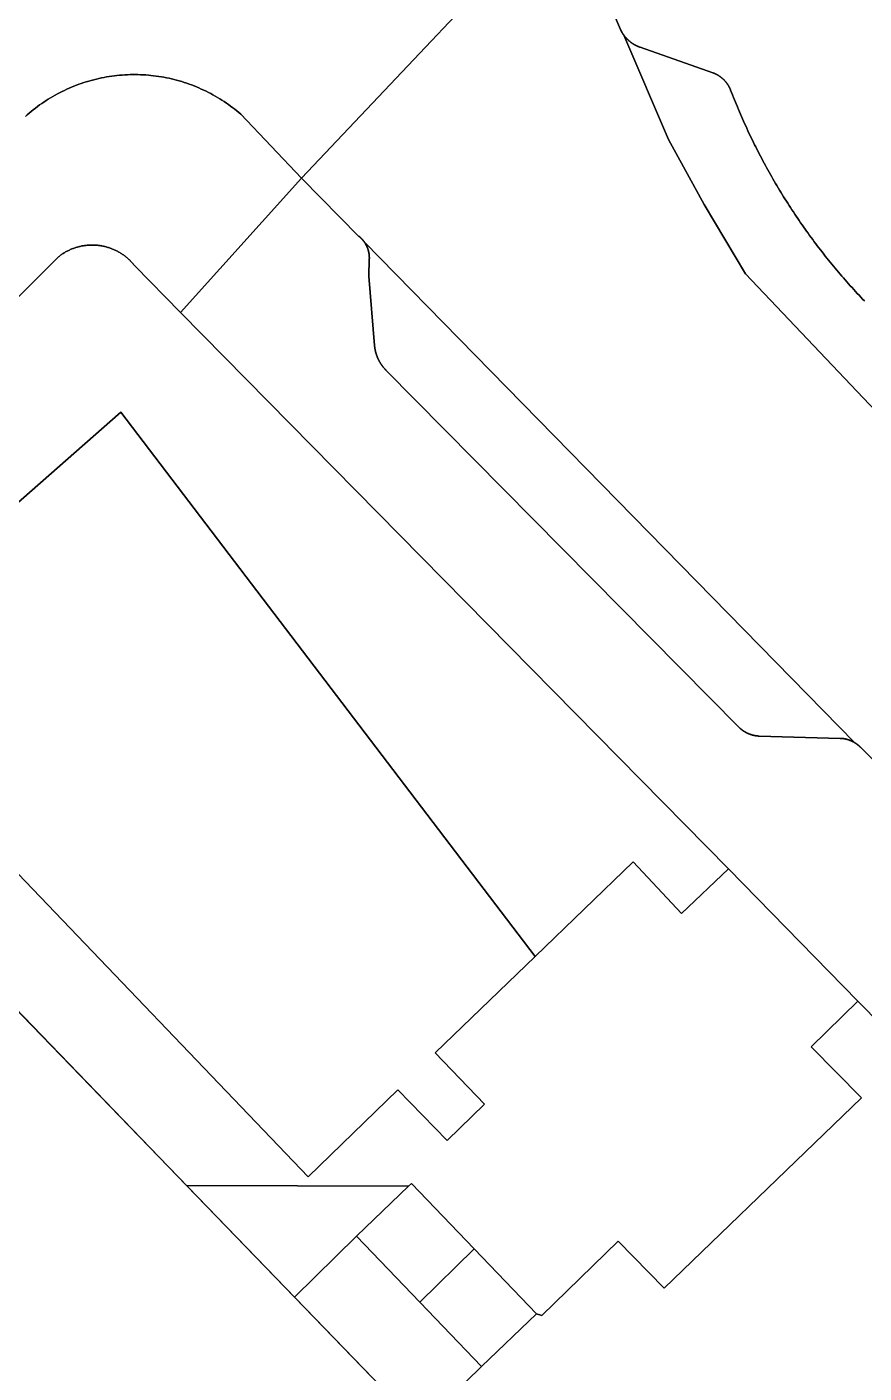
# Model space of a CAD drawing. Header units: metres. Extents: x -127 to 442, y -186 to 462.
# Drawn here: x 85.85 to 106.96, y 60.26 to 94.18 of the extents above; entities that cross this region are included whole.
import ezdxf

# ---------------------------------------------------------------- set-up
doc = ezdxf.new("R2010")
doc.units = ezdxf.units.M

msp = doc.modelspace()

# ---------------------------------------------------------------- linework, layer by layer
at = {"layer": 'building_2', "color": 1}
msp.add_lwpolyline([(104.297, 49.312), (104.68, 49.688), (83.508, 71.562), (71.508, 59.875), (72.352, 59.031), (73.648, 57.688), (74.773, 56.531), (76.391, 57.469), (75.078, 56.25), (80.109, 51.094), (83.438, 47.719), (83.984, 47.938), (84.32, 46.812), (85.305, 45.812), (86.844, 45.594), (88.094, 42.969), (89.672, 41.344), (89.781, 41.25), (93.445, 38.812), (92.781, 38.188), (93.102, 37.844), (104.633, 48.969), (104.297, 49.312)], close=True, dxfattribs=at)
at = {"layer": 'road_0', "color": 8}
for points in [[(85.815, 91.927), (85.864, 91.971), (85.914, 92.014), (85.965, 92.056), (86.016, 92.098), (86.068, 92.138), (86.121, 92.178), (86.174, 92.217), (86.228, 92.255), (86.283, 92.292), (86.338, 92.328), (86.393, 92.363), (86.45, 92.398), (86.507, 92.431), (86.564, 92.464), (86.622, 92.496), (86.68, 92.526), (86.739, 92.556), (86.798, 92.585), (86.858, 92.613), (86.918, 92.64), (86.979, 92.666), (87.04, 92.691), (87.102, 92.715), (87.163, 92.738), (87.226, 92.76), (87.288, 92.781), (87.351, 92.801), (87.414, 92.82), (87.478, 92.838), (87.541, 92.855), (87.605, 92.871), (87.67, 92.885), (87.734, 92.899), (87.799, 92.912), (87.864, 92.924), (87.929, 92.935), (87.994, 92.944), (88.06, 92.953), (88.125, 92.96), (88.191, 92.967), (88.257, 92.972), (88.322, 92.977), (88.388, 92.98), (88.454, 92.982), (88.52, 92.984), (88.586, 92.984), (88.652, 92.983), (88.718, 92.981), (88.784, 92.978), (88.85, 92.974), (88.916, 92.968), (88.981, 92.962), (89.047, 92.955), (89.112, 92.947), (89.178, 92.937), (89.243, 92.927), (89.308, 92.915), (89.373, 92.903), (89.437, 92.889), (89.501, 92.875), (89.566, 92.859), (89.629, 92.842), (89.693, 92.825), (89.756, 92.806), (89.819, 92.786), (89.882, 92.766), (89.944, 92.744), (90.006, 92.721), (90.068, 92.698), (90.129, 92.673), (90.19, 92.647), (90.25, 92.62), (90.31, 92.593), (90.369, 92.564), (90.428, 92.535), (90.487, 92.504), (90.545, 92.473), (90.602, 92.44), (90.659, 92.407), (90.716, 92.373), (90.772, 92.338), (90.827, 92.302), (90.882, 92.265), (90.936, 92.227), (90.989, 92.189), (91.042, 92.149), (91.094, 92.109), (91.146, 92.068), (91.197, 92.026), (91.247, 91.983), (91.247, 91.983), (92.777, 90.376), (99.772, 97.777)], [(99.772, 97.777), (92.777, 90.376), (94.225, 88.907), (94.225, 88.907), (94.226, 88.906), (94.228, 88.905), (94.229, 88.903), (94.231, 88.902), (94.232, 88.901), (94.234, 88.9), (94.235, 88.899), (94.237, 88.898), (94.238, 88.896), (94.24, 88.895), (94.241, 88.894), (94.242, 88.893), (94.244, 88.891), (94.245, 88.89), (94.247, 88.889), (94.248, 88.888), (94.25, 88.887), (94.251, 88.885), (94.252, 88.884), (94.254, 88.883), (94.255, 88.882), (94.257, 88.88), (94.258, 88.879), (94.259, 88.878), (94.261, 88.877), (94.262, 88.875), (94.263, 88.874), (94.265, 88.873), (94.266, 88.871), (94.268, 88.87), (94.269, 88.869), (94.27, 88.868), (94.272, 88.866), (94.273, 88.865), (94.274, 88.864), (94.276, 88.862), (94.277, 88.861), (94.278, 88.86), (94.28, 88.858), (94.281, 88.857), (94.282, 88.856), (94.284, 88.854), (94.285, 88.853), (94.286, 88.852), (94.288, 88.85), (94.289, 88.849), (94.29, 88.848), (94.292, 88.846), (94.293, 88.845), (94.294, 88.844), (94.296, 88.842), (94.297, 88.841), (94.298, 88.84), (94.299, 88.838), (94.301, 88.837), (94.302, 88.836), (94.303, 88.834), (94.304, 88.833), (94.306, 88.831), (94.307, 88.83), (94.308, 88.829), (94.31, 88.827), (94.311, 88.826), (94.312, 88.824), (94.313, 88.823), (94.314, 88.822), (94.316, 88.82), (94.317, 88.819), (94.318, 88.817), (94.319, 88.816), (94.321, 88.814), (94.322, 88.813), (94.323, 88.812), (94.324, 88.81), (94.325, 88.809), (94.327, 88.807), (94.328, 88.806), (94.329, 88.804), (94.33, 88.803), (94.331, 88.801), (94.333, 88.8), (94.334, 88.798), (94.335, 88.797), (94.336, 88.795), (94.337, 88.794), (94.338, 88.793), (94.34, 88.791), (94.341, 88.79), (94.342, 88.788), (94.343, 88.787), (94.344, 88.785), (94.345, 88.784), (94.346, 88.782), (94.347, 88.781), (94.349, 88.779), (94.35, 88.778), (94.351, 88.776), (94.352, 88.775), (94.353, 88.773), (94.353, 88.773), (106.722, 76.147), (106.722, 76.147), (106.724, 76.146), (106.725, 76.145), (106.727, 76.144), (106.728, 76.143), (106.73, 76.142), (106.731, 76.141), (106.733, 76.14), (106.734, 76.139), (106.736, 76.138), (106.737, 76.137), (106.739, 76.136), (106.74, 76.135), (106.742, 76.134), (106.744, 76.133), (106.745, 76.132), (106.747, 76.131), (106.748, 76.13), (106.75, 76.129), (106.751, 76.128), (106.753, 76.127), (106.754, 76.126), (106.756, 76.125), (106.757, 76.124), (106.759, 76.123), (106.76, 76.122), (106.762, 76.121), (106.763, 76.12), (106.765, 76.119), (106.766, 76.117), (106.768, 76.116), (106.769, 76.115), (106.771, 76.114), (106.772, 76.113), (106.774, 76.112), (106.775, 76.111), (106.776, 76.11), (106.778, 76.109), (106.779, 76.108), (106.781, 76.107), (106.782, 76.106), (106.784, 76.104), (106.785, 76.103), (106.787, 76.102), (106.788, 76.101), (106.79, 76.1), (106.791, 76.099), (106.792, 76.098), (106.794, 76.097), (106.795, 76.095), (106.797, 76.094), (106.798, 76.093), (106.8, 76.092), (106.801, 76.091), (106.803, 76.09), (106.804, 76.089), (106.805, 76.087), (106.807, 76.086), (106.808, 76.085), (106.81, 76.084), (106.811, 76.083), (106.812, 76.082), (106.814, 76.081), (106.815, 76.079), (106.817, 76.078), (106.818, 76.077), (106.819, 76.076), (106.821, 76.075), (106.822, 76.073), (106.824, 76.072), (106.825, 76.071), (106.826, 76.07), (106.828, 76.069), (106.829, 76.067), (106.831, 76.066), (106.832, 76.065), (106.833, 76.064), (106.835, 76.063), (106.836, 76.061), (106.837, 76.06), (106.839, 76.059), (106.84, 76.058), (106.841, 76.056), (106.843, 76.055), (106.844, 76.054), (106.845, 76.053), (106.847, 76.051), (106.848, 76.05), (106.849, 76.049), (106.851, 76.048), (106.852, 76.046), (106.853, 76.045), (106.855, 76.044), (106.856, 76.043), (106.857, 76.041), (106.859, 76.04), (106.86, 76.039), (106.861, 76.038), (106.863, 76.036), (106.864, 76.035), (106.864, 76.035), (109.698, 73.175)], [(111.62, 79.896), (103.972, 87.966), (102.924, 89.713), (102.031, 91.344), (100.902, 93.975), (100.902, 93.975), (100.901, 93.976), (100.9, 93.978), (100.899, 93.979), (100.898, 93.981), (100.897, 93.982), (100.896, 93.983), (100.895, 93.985), (100.894, 93.986), (100.893, 93.988), (100.892, 93.989), (100.891, 93.99), (100.89, 93.992), (100.889, 93.993), (100.888, 93.995), (100.887, 93.996), (100.886, 93.998), (100.885, 93.999), (100.884, 94), (100.883, 94.002), (100.882, 94.003), (100.881, 94.005), (100.88, 94.006), (100.879, 94.008), (100.878, 94.009), (100.877, 94.01), (100.876, 94.012), (100.875, 94.013), (100.874, 94.015), (100.873, 94.016), (100.873, 94.018), (100.872, 94.019), (100.871, 94.021), (100.87, 94.022), (100.869, 94.023), (100.868, 94.025), (100.867, 94.026), (100.866, 94.028), (100.865, 94.029), (100.864, 94.031), (100.863, 94.032), (100.862, 94.034), (100.861, 94.035), (100.861, 94.037), (100.86, 94.038), (100.859, 94.04), (100.858, 94.041), (100.857, 94.043), (100.856, 94.044), (100.855, 94.046), (100.854, 94.047), (100.853, 94.049), (100.853, 94.05), (100.852, 94.052), (100.851, 94.053), (100.85, 94.055), (100.849, 94.056), (100.848, 94.058), (100.847, 94.059), (100.847, 94.061), (100.846, 94.062), (100.845, 94.064), (100.844, 94.065), (100.843, 94.067), (100.842, 94.068), (100.842, 94.07), (100.841, 94.071), (100.84, 94.073), (100.839, 94.074), (100.838, 94.076), (100.837, 94.077), (100.837, 94.079), (100.836, 94.08), (100.835, 94.082), (100.834, 94.083), (100.833, 94.085), (100.833, 94.086), (100.832, 94.088), (100.831, 94.089), (100.83, 94.091), (100.829, 94.092), (100.829, 94.094), (100.828, 94.096), (100.827, 94.097), (100.826, 94.099), (100.825, 94.1), (100.825, 94.102), (100.824, 94.103), (100.823, 94.105), (100.822, 94.106), (100.822, 94.108), (100.821, 94.11), (100.82, 94.111), (100.819, 94.113), (100.819, 94.114), (100.818, 94.116), (100.817, 94.117), (100.816, 94.119), (100.816, 94.12), (100.815, 94.122), (100.815, 94.122), (100.453, 94.972)], [(100.453, 94.972), (100.815, 94.122), (100.815, 94.122), (100.816, 94.12), (100.816, 94.119), (100.817, 94.117), (100.818, 94.116), (100.819, 94.114), (100.819, 94.113), (100.82, 94.111), (100.821, 94.11), (100.822, 94.108), (100.822, 94.106), (100.823, 94.105), (100.824, 94.103), (100.825, 94.102), (100.825, 94.1), (100.826, 94.099), (100.827, 94.097), (100.828, 94.096), (100.829, 94.094), (100.829, 94.092), (100.83, 94.091), (100.831, 94.089), (100.832, 94.088), (100.833, 94.086), (100.833, 94.085), (100.834, 94.083), (100.835, 94.082), (100.836, 94.08), (100.837, 94.079), (100.837, 94.077), (100.838, 94.076), (100.839, 94.074), (100.84, 94.073), (100.841, 94.071), (100.842, 94.07), (100.842, 94.068), (100.843, 94.067), (100.844, 94.065), (100.845, 94.064), (100.846, 94.062), (100.847, 94.061), (100.847, 94.059), (100.848, 94.058), (100.849, 94.056), (100.85, 94.055), (100.851, 94.053), (100.852, 94.052), (100.853, 94.05), (100.853, 94.049), (100.854, 94.047), (100.855, 94.046), (100.856, 94.044), (100.857, 94.043), (100.858, 94.041), (100.859, 94.04), (100.86, 94.038), (100.861, 94.037), (100.861, 94.035), (100.862, 94.034), (100.863, 94.032), (100.864, 94.031), (100.865, 94.029), (100.866, 94.028), (100.867, 94.026), (100.868, 94.025), (100.869, 94.023), (100.87, 94.022), (100.871, 94.021), (100.872, 94.019), (100.873, 94.018), (100.873, 94.016), (100.874, 94.015), (100.875, 94.013), (100.876, 94.012), (100.877, 94.01), (100.878, 94.009), (100.879, 94.008), (100.88, 94.006), (100.881, 94.005), (100.882, 94.003), (100.883, 94.002), (100.884, 94), (100.885, 93.999), (100.886, 93.998), (100.887, 93.996), (100.888, 93.995), (100.889, 93.993), (100.89, 93.992), (100.891, 93.99), (100.892, 93.989), (100.893, 93.988), (100.894, 93.986), (100.895, 93.985), (100.896, 93.983), (100.897, 93.982), (100.898, 93.981), (100.899, 93.979), (100.9, 93.978), (100.901, 93.976), (100.902, 93.975), (100.902, 93.975), (100.905, 93.971), (100.908, 93.967), (100.911, 93.962), (100.915, 93.958), (100.918, 93.954), (100.921, 93.95), (100.924, 93.946), (100.928, 93.942), (100.931, 93.938), (100.934, 93.934), (100.938, 93.93), (100.941, 93.926), (100.944, 93.922), (100.948, 93.918), (100.951, 93.914), (100.955, 93.91), (100.958, 93.906), (100.962, 93.903), (100.965, 93.899), (100.969, 93.895), (100.972, 93.891), (100.976, 93.887), (100.98, 93.884), (100.983, 93.88), (100.987, 93.876), (100.991, 93.873), (100.994, 93.869), (100.998, 93.865), (101.002, 93.862), (101.006, 93.858), (101.01, 93.855), (101.013, 93.851), (101.017, 93.847), (101.021, 93.844), (101.025, 93.84), (101.029, 93.837), (101.033, 93.834), (101.037, 93.83), (101.041, 93.827), (101.045, 93.823), (101.049, 93.82), (101.053, 93.817), (101.057, 93.814), (101.061, 93.81), (101.065, 93.807), (101.069, 93.804), (101.073, 93.801), (101.078, 93.798), (101.082, 93.794), (101.086, 93.791), (101.09, 93.788), (101.094, 93.785), (101.099, 93.782), (101.103, 93.779), (101.107, 93.776), (101.111, 93.773), (101.116, 93.77), (101.12, 93.767), (101.124, 93.765), (101.129, 93.762), (101.133, 93.759), (101.138, 93.756), (101.142, 93.753), (101.146, 93.751), (101.151, 93.748), (101.155, 93.745), (101.16, 93.742), (101.164, 93.74), (101.169, 93.737), (101.173, 93.735), (101.178, 93.732), (101.183, 93.73), (101.187, 93.727), (101.192, 93.725), (101.196, 93.722), (101.201, 93.72), (101.206, 93.717), (101.21, 93.715), (101.215, 93.713), (101.22, 93.71), (101.224, 93.708), (101.229, 93.706), (101.234, 93.704), (101.238, 93.701), (101.243, 93.699), (101.248, 93.697), (101.253, 93.695), (101.258, 93.693), (101.262, 93.691), (101.267, 93.689), (101.272, 93.687), (101.277, 93.685), (101.282, 93.683), (101.287, 93.681), (101.291, 93.679), (101.296, 93.677), (101.301, 93.676), (101.306, 93.674), (101.311, 93.672), (101.311, 93.672), (103.142, 93.029), (103.142, 93.029), (103.148, 93.027), (103.154, 93.025), (103.16, 93.022), (103.167, 93.02), (103.173, 93.017), (103.179, 93.015), (103.185, 93.012), (103.191, 93.01), (103.197, 93.007), (103.203, 93.004), (103.209, 93.002), (103.215, 92.999), (103.221, 92.996), (103.226, 92.993), (103.232, 92.99), (103.238, 92.987), (103.244, 92.984), (103.25, 92.981), (103.255, 92.978), (103.261, 92.975), (103.267, 92.971), (103.273, 92.968), (103.278, 92.965), (103.284, 92.961), (103.289, 92.958), (103.295, 92.954), (103.3, 92.951), (103.306, 92.947), (103.311, 92.944), (103.317, 92.94), (103.322, 92.936), (103.328, 92.933), (103.333, 92.929), (103.338, 92.925), (103.343, 92.921), (103.349, 92.917), (103.354, 92.913), (103.359, 92.909), (103.364, 92.905), (103.369, 92.901), (103.374, 92.896), (103.379, 92.892), (103.384, 92.888), (103.389, 92.884), (103.394, 92.879), (103.399, 92.875), (103.404, 92.87), (103.409, 92.866), (103.413, 92.861), (103.418, 92.857), (103.423, 92.852), (103.427, 92.848), (103.432, 92.843), (103.436, 92.838), (103.441, 92.833), (103.445, 92.829), (103.45, 92.824), (103.454, 92.819), (103.459, 92.814), (103.463, 92.809), (103.467, 92.804), (103.471, 92.799), (103.475, 92.794), (103.48, 92.789), (103.484, 92.784), (103.488, 92.779), (103.492, 92.773), (103.496, 92.768), (103.5, 92.763), (103.503, 92.758), (103.507, 92.752), (103.511, 92.747), (103.515, 92.741), (103.518, 92.736), (103.522, 92.731), (103.526, 92.725), (103.529, 92.72), (103.533, 92.714), (103.536, 92.708), (103.539, 92.703), (103.543, 92.697), (103.546, 92.691), (103.549, 92.686), (103.552, 92.68), (103.556, 92.674), (103.559, 92.668), (103.562, 92.663), (103.565, 92.657), (103.568, 92.651), (103.57, 92.645), (103.573, 92.639), (103.576, 92.633), (103.579, 92.627), (103.581, 92.621), (103.584, 92.615), (103.587, 92.609), (103.589, 92.603), (103.592, 92.597), (103.594, 92.591), (103.594, 92.591), (103.618, 92.53), (103.641, 92.469), (103.665, 92.409), (103.69, 92.348), (103.714, 92.288), (103.739, 92.227), (103.764, 92.167), (103.79, 92.107), (103.815, 92.047), (103.841, 91.987), (103.867, 91.927), (103.893, 91.867), (103.92, 91.807), (103.947, 91.748), (103.974, 91.688), (104.001, 91.629), (104.028, 91.57), (104.056, 91.511), (104.084, 91.452), (104.112, 91.393), (104.141, 91.334), (104.17, 91.276), (104.198, 91.217), (104.228, 91.159), (104.257, 91.1), (104.287, 91.042), (104.317, 90.984), (104.347, 90.926), (104.377, 90.868), (104.408, 90.811), (104.439, 90.753), (104.47, 90.696), (104.501, 90.639), (104.533, 90.581), (104.564, 90.524), (104.596, 90.467), (104.629, 90.411), (104.661, 90.354), (104.694, 90.298), (104.727, 90.241), (104.76, 90.185), (104.793, 90.129), (104.827, 90.073), (104.861, 90.017), (104.895, 89.961), (104.929, 89.906), (104.964, 89.85), (104.998, 89.795), (105.033, 89.74), (105.069, 89.685), (105.104, 89.63), (105.14, 89.575), (105.176, 89.521), (105.212, 89.467), (105.248, 89.412), (105.284, 89.358), (105.321, 89.304), (105.358, 89.25), (105.395, 89.197), (105.433, 89.143), (105.471, 89.09), (105.508, 89.037), (105.546, 88.984), (105.585, 88.931), (105.623, 88.878), (105.662, 88.826), (105.701, 88.773), (105.74, 88.721), (105.779, 88.669), (105.819, 88.617), (105.859, 88.565), (105.899, 88.514), (105.939, 88.462), (105.979, 88.411), (106.02, 88.36), (106.061, 88.309), (106.102, 88.258), (106.143, 88.207), (106.185, 88.157), (106.226, 88.107), (106.268, 88.057), (106.31, 88.007), (106.353, 87.957), (106.395, 87.907), (106.438, 87.858), (106.481, 87.809), (106.524, 87.76), (106.567, 87.711), (106.61, 87.662), (106.654, 87.614), (106.698, 87.565), (106.742, 87.517), (106.786, 87.469), (106.831, 87.421), (106.875, 87.374), (106.92, 87.326), (106.965, 87.279)], [(106.965, 87.279), (106.92, 87.326), (106.875, 87.374), (106.831, 87.421), (106.786, 87.469), (106.742, 87.517), (106.698, 87.565), (106.654, 87.614), (106.61, 87.662), (106.567, 87.711), (106.524, 87.76), (106.481, 87.809), (106.438, 87.858), (106.395, 87.907), (106.353, 87.957), (106.31, 88.007), (106.268, 88.057), (106.226, 88.107), (106.185, 88.157), (106.143, 88.207), (106.102, 88.258), (106.061, 88.309), (106.02, 88.36), (105.979, 88.411), (105.939, 88.462), (105.899, 88.514), (105.859, 88.565), (105.819, 88.617), (105.779, 88.669), (105.74, 88.721), (105.701, 88.773), (105.662, 88.826), (105.623, 88.878), (105.585, 88.931), (105.546, 88.984), (105.508, 89.037), (105.471, 89.09), (105.433, 89.143), (105.395, 89.197), (105.358, 89.25), (105.321, 89.304), (105.284, 89.358), (105.248, 89.412), (105.212, 89.467), (105.176, 89.521), (105.14, 89.575), (105.104, 89.63), (105.069, 89.685), (105.033, 89.74), (104.998, 89.795), (104.964, 89.85), (104.929, 89.906), (104.895, 89.961), (104.861, 90.017), (104.827, 90.073), (104.793, 90.129), (104.76, 90.185), (104.727, 90.241), (104.694, 90.298), (104.661, 90.354), (104.629, 90.411), (104.596, 90.467), (104.564, 90.524), (104.533, 90.581), (104.501, 90.639), (104.47, 90.696), (104.439, 90.753), (104.408, 90.811), (104.377, 90.868), (104.347, 90.926), (104.317, 90.984), (104.287, 91.042), (104.257, 91.1), (104.228, 91.159), (104.198, 91.217), (104.17, 91.276), (104.141, 91.334), (104.112, 91.393), (104.084, 91.452), (104.056, 91.511), (104.028, 91.57), (104.001, 91.629), (103.974, 91.688), (103.947, 91.748), (103.92, 91.807), (103.893, 91.867), (103.867, 91.927), (103.841, 91.987), (103.815, 92.047), (103.79, 92.107), (103.764, 92.167), (103.739, 92.227), (103.714, 92.288), (103.69, 92.348), (103.665, 92.409), (103.641, 92.469), (103.618, 92.53), (103.594, 92.591), (103.594, 92.591), (103.592, 92.597), (103.589, 92.603), (103.587, 92.609), (103.584, 92.615), (103.581, 92.621), (103.579, 92.627), (103.576, 92.633), (103.573, 92.639), (103.57, 92.645), (103.568, 92.651), (103.565, 92.657), (103.562, 92.663), (103.559, 92.668), (103.556, 92.674), (103.552, 92.68), (103.549, 92.686), (103.546, 92.691), (103.543, 92.697), (103.539, 92.703), (103.536, 92.708), (103.533, 92.714), (103.529, 92.72), (103.526, 92.725), (103.522, 92.731), (103.518, 92.736), (103.515, 92.741), (103.511, 92.747), (103.507, 92.752), (103.503, 92.758), (103.5, 92.763), (103.496, 92.768), (103.492, 92.773), (103.488, 92.779), (103.484, 92.784), (103.48, 92.789), (103.475, 92.794), (103.471, 92.799), (103.467, 92.804), (103.463, 92.809), (103.459, 92.814), (103.454, 92.819), (103.45, 92.824), (103.445, 92.829), (103.441, 92.833), (103.436, 92.838), (103.432, 92.843), (103.427, 92.848), (103.423, 92.852), (103.418, 92.857), (103.413, 92.861), (103.409, 92.866), (103.404, 92.87), (103.399, 92.875), (103.394, 92.879), (103.389, 92.884), (103.384, 92.888), (103.379, 92.892), (103.374, 92.896), (103.369, 92.901), (103.364, 92.905), (103.359, 92.909), (103.354, 92.913), (103.349, 92.917), (103.343, 92.921), (103.338, 92.925), (103.333, 92.929), (103.328, 92.933), (103.322, 92.936), (103.317, 92.94), (103.311, 92.944), (103.306, 92.947), (103.3, 92.951), (103.295, 92.954), (103.289, 92.958), (103.284, 92.961), (103.278, 92.965), (103.273, 92.968), (103.267, 92.971), (103.261, 92.975), (103.255, 92.978), (103.25, 92.981), (103.244, 92.984), (103.238, 92.987), (103.232, 92.99), (103.226, 92.993), (103.221, 92.996), (103.215, 92.999), (103.209, 93.002), (103.203, 93.004), (103.197, 93.007), (103.191, 93.01), (103.185, 93.012), (103.179, 93.015), (103.173, 93.017), (103.167, 93.02), (103.16, 93.022), (103.154, 93.025), (103.148, 93.027), (103.142, 93.029), (103.142, 93.029), (101.311, 93.672), (101.311, 93.672), (101.306, 93.674), (101.301, 93.676), (101.296, 93.677), (101.291, 93.679), (101.287, 93.681), (101.282, 93.683), (101.277, 93.685), (101.272, 93.687), (101.267, 93.689), (101.262, 93.691), (101.258, 93.693), (101.253, 93.695), (101.248, 93.697), (101.243, 93.699), (101.238, 93.701), (101.234, 93.704), (101.229, 93.706), (101.224, 93.708), (101.22, 93.71), (101.215, 93.713), (101.21, 93.715), (101.206, 93.717), (101.201, 93.72), (101.196, 93.722), (101.192, 93.725), (101.187, 93.727), (101.183, 93.73), (101.178, 93.732), (101.173, 93.735), (101.169, 93.737), (101.164, 93.74), (101.16, 93.742), (101.155, 93.745), (101.151, 93.748), (101.146, 93.751), (101.142, 93.753), (101.138, 93.756), (101.133, 93.759), (101.129, 93.762), (101.124, 93.765), (101.12, 93.767), (101.116, 93.77), (101.111, 93.773), (101.107, 93.776), (101.103, 93.779), (101.099, 93.782), (101.094, 93.785), (101.09, 93.788), (101.086, 93.791), (101.082, 93.794), (101.078, 93.798), (101.073, 93.801), (101.069, 93.804), (101.065, 93.807), (101.061, 93.81), (101.057, 93.814), (101.053, 93.817), (101.049, 93.82), (101.045, 93.823), (101.041, 93.827), (101.037, 93.83), (101.033, 93.834), (101.029, 93.837), (101.025, 93.84), (101.021, 93.844), (101.017, 93.847), (101.013, 93.851), (101.01, 93.855), (101.006, 93.858), (101.002, 93.862), (100.998, 93.865), (100.994, 93.869), (100.991, 93.873), (100.987, 93.876), (100.983, 93.88), (100.98, 93.884), (100.976, 93.887), (100.972, 93.891), (100.969, 93.895), (100.965, 93.899), (100.962, 93.903), (100.958, 93.906), (100.955, 93.91), (100.951, 93.914), (100.948, 93.918), (100.944, 93.922), (100.941, 93.926), (100.938, 93.93), (100.934, 93.934), (100.931, 93.938), (100.928, 93.942), (100.924, 93.946), (100.921, 93.95), (100.918, 93.954), (100.915, 93.958), (100.911, 93.962), (100.908, 93.967), (100.905, 93.971), (100.902, 93.975), (100.902, 93.975), (102.031, 91.344), (102.924, 89.713), (103.972, 87.966), (111.62, 79.896)], [(75.614, 77.352), (86.63, 88.376), (86.63, 88.376), (86.647, 88.39), (86.664, 88.403), (86.682, 88.417), (86.7, 88.43), (86.717, 88.443), (86.736, 88.455), (86.754, 88.467), (86.772, 88.479), (86.791, 88.491), (86.81, 88.502), (86.829, 88.513), (86.848, 88.523), (86.868, 88.534), (86.887, 88.544), (86.907, 88.553), (86.927, 88.563), (86.947, 88.572), (86.967, 88.581), (86.987, 88.589), (87.008, 88.597), (87.028, 88.605), (87.049, 88.612), (87.07, 88.619), (87.091, 88.626), (87.112, 88.632), (87.133, 88.638), (87.154, 88.644), (87.176, 88.65), (87.197, 88.655), (87.218, 88.659), (87.24, 88.664), (87.262, 88.668), (87.283, 88.671), (87.305, 88.675), (87.327, 88.677), (87.349, 88.68), (87.37, 88.682), (87.392, 88.684), (87.414, 88.686), (87.436, 88.687), (87.458, 88.688), (87.48, 88.688), (87.502, 88.688), (87.524, 88.688), (87.546, 88.687), (87.568, 88.686), (87.59, 88.685), (87.612, 88.684), (87.634, 88.681), (87.656, 88.679), (87.678, 88.676), (87.699, 88.673), (87.721, 88.67), (87.743, 88.666), (87.764, 88.662), (87.786, 88.658), (87.807, 88.653), (87.829, 88.648), (87.85, 88.642), (87.871, 88.636), (87.892, 88.63), (87.913, 88.624), (87.934, 88.617), (87.955, 88.609), (87.975, 88.602), (87.996, 88.594), (88.016, 88.586), (88.037, 88.577), (88.057, 88.569), (88.077, 88.559), (88.097, 88.55), (88.116, 88.54), (88.136, 88.53), (88.155, 88.52), (88.174, 88.509), (88.193, 88.498), (88.212, 88.486), (88.231, 88.475), (88.249, 88.463), (88.267, 88.45), (88.285, 88.438), (88.303, 88.425), (88.321, 88.412), (88.338, 88.399), (88.356, 88.385), (88.373, 88.371), (88.389, 88.357), (88.406, 88.342), (88.422, 88.327), (88.438, 88.312), (88.454, 88.297), (88.469, 88.282), (88.485, 88.266), (88.5, 88.25), (88.515, 88.233), (88.529, 88.217), (88.543, 88.2), (88.557, 88.183), (88.571, 88.166), (88.571, 88.166), (89.73, 86.989), (92.777, 90.376), (91.247, 91.983), (91.247, 91.983), (91.197, 92.026), (91.146, 92.068), (91.094, 92.109), (91.042, 92.149), (90.989, 92.189), (90.936, 92.227), (90.882, 92.265), (90.827, 92.302), (90.772, 92.338), (90.716, 92.373), (90.659, 92.407), (90.602, 92.44), (90.545, 92.473), (90.487, 92.504), (90.428, 92.535), (90.369, 92.564), (90.31, 92.593), (90.25, 92.62), (90.19, 92.647), (90.129, 92.673), (90.068, 92.698), (90.006, 92.721), (89.944, 92.744), (89.882, 92.766), (89.819, 92.786), (89.756, 92.806), (89.693, 92.825), (89.629, 92.842), (89.566, 92.859), (89.501, 92.875), (89.437, 92.889), (89.373, 92.903), (89.308, 92.915), (89.243, 92.927), (89.178, 92.937), (89.112, 92.947), (89.047, 92.955), (88.981, 92.962), (88.916, 92.968), (88.85, 92.974), (88.784, 92.978), (88.718, 92.981), (88.652, 92.983), (88.586, 92.984), (88.52, 92.984), (88.454, 92.982), (88.388, 92.98), (88.322, 92.977), (88.257, 92.972), (88.191, 92.967), (88.125, 92.96), (88.06, 92.953), (87.994, 92.944), (87.929, 92.935), (87.864, 92.924), (87.799, 92.912), (87.734, 92.899), (87.67, 92.885), (87.605, 92.871), (87.541, 92.855), (87.478, 92.838), (87.414, 92.82), (87.351, 92.801), (87.288, 92.781), (87.226, 92.76), (87.163, 92.738), (87.102, 92.715), (87.04, 92.691), (86.979, 92.666), (86.918, 92.64), (86.858, 92.613), (86.798, 92.585), (86.739, 92.556), (86.68, 92.526), (86.622, 92.496), (86.564, 92.464), (86.507, 92.431), (86.45, 92.398), (86.393, 92.363), (86.338, 92.328), (86.283, 92.292), (86.228, 92.255), (86.174, 92.217), (86.121, 92.178), (86.068, 92.138), (86.016, 92.098), (85.965, 92.056), (85.914, 92.014), (85.864, 91.971), (85.815, 91.927)], [(109.698, 73.175), (106.864, 76.035), (106.864, 76.035), (106.863, 76.036), (106.861, 76.038), (106.86, 76.039), (106.859, 76.04), (106.857, 76.041), (106.856, 76.043), (106.855, 76.044), (106.853, 76.045), (106.852, 76.046), (106.851, 76.048), (106.849, 76.049), (106.848, 76.05), (106.847, 76.051), (106.845, 76.053), (106.844, 76.054), (106.843, 76.055), (106.841, 76.056), (106.84, 76.058), (106.839, 76.059), (106.837, 76.06), (106.836, 76.061), (106.835, 76.063), (106.833, 76.064), (106.832, 76.065), (106.831, 76.066), (106.829, 76.067), (106.828, 76.069), (106.826, 76.07), (106.825, 76.071), (106.824, 76.072), (106.822, 76.073), (106.821, 76.075), (106.819, 76.076), (106.818, 76.077), (106.817, 76.078), (106.815, 76.079), (106.814, 76.081), (106.812, 76.082), (106.811, 76.083), (106.81, 76.084), (106.808, 76.085), (106.807, 76.086), (106.805, 76.087), (106.804, 76.089), (106.803, 76.09), (106.801, 76.091), (106.8, 76.092), (106.798, 76.093), (106.797, 76.094), (106.795, 76.095), (106.794, 76.097), (106.792, 76.098), (106.791, 76.099), (106.79, 76.1), (106.788, 76.101), (106.787, 76.102), (106.785, 76.103), (106.784, 76.104), (106.782, 76.106), (106.781, 76.107), (106.779, 76.108), (106.778, 76.109), (106.776, 76.11), (106.775, 76.111), (106.774, 76.112), (106.772, 76.113), (106.771, 76.114), (106.769, 76.115), (106.768, 76.116), (106.766, 76.117), (106.765, 76.119), (106.763, 76.12), (106.762, 76.121), (106.76, 76.122), (106.759, 76.123), (106.757, 76.124), (106.756, 76.125), (106.754, 76.126), (106.753, 76.127), (106.751, 76.128), (106.75, 76.129), (106.748, 76.13), (106.747, 76.131), (106.745, 76.132), (106.744, 76.133), (106.742, 76.134), (106.74, 76.135), (106.739, 76.136), (106.737, 76.137), (106.736, 76.138), (106.734, 76.139), (106.733, 76.14), (106.731, 76.141), (106.73, 76.142), (106.728, 76.143), (106.727, 76.144), (106.725, 76.145), (106.724, 76.146), (106.722, 76.147), (106.722, 76.147), (106.719, 76.149), (106.715, 76.151), (106.712, 76.153), (106.708, 76.155), (106.705, 76.157), (106.702, 76.159), (106.698, 76.161), (106.695, 76.163), (106.691, 76.165), (106.688, 76.167), (106.684, 76.168), (106.681, 76.17), (106.677, 76.172), (106.674, 76.174), (106.67, 76.176), (106.667, 76.177), (106.663, 76.179), (106.66, 76.181), (106.656, 76.183), (106.653, 76.184), (106.649, 76.186), (106.646, 76.188), (106.642, 76.189), (106.639, 76.191), (106.635, 76.193), (106.631, 76.194), (106.628, 76.196), (106.624, 76.197), (106.62, 76.199), (106.617, 76.2), (106.613, 76.202), (106.61, 76.203), (106.606, 76.205), (106.602, 76.206), (106.599, 76.208), (106.595, 76.209), (106.591, 76.21), (106.588, 76.212), (106.584, 76.213), (106.58, 76.214), (106.576, 76.216), (106.573, 76.217), (106.569, 76.218), (106.565, 76.219), (106.562, 76.221), (106.558, 76.222), (106.554, 76.223), (106.55, 76.224), (106.546, 76.225), (106.543, 76.226), (106.539, 76.228), (106.535, 76.229), (106.531, 76.23), (106.528, 76.231), (106.524, 76.232), (106.52, 76.233), (106.516, 76.234), (106.512, 76.235), (106.509, 76.236), (106.505, 76.237), (106.501, 76.237), (106.497, 76.238), (106.493, 76.239), (106.489, 76.24), (106.486, 76.241), (106.482, 76.242), (106.478, 76.242), (106.474, 76.243), (106.47, 76.244), (106.466, 76.245), (106.462, 76.245), (106.459, 76.246), (106.455, 76.247), (106.451, 76.247), (106.447, 76.248), (106.443, 76.249), (106.439, 76.249), (106.435, 76.25), (106.431, 76.25), (106.427, 76.251), (106.424, 76.251), (106.42, 76.252), (106.416, 76.252), (106.412, 76.253), (106.408, 76.253), (106.404, 76.254), (106.4, 76.254), (106.396, 76.254), (106.392, 76.255), (106.388, 76.255), (106.384, 76.255), (106.38, 76.256), (106.377, 76.256), (106.373, 76.256), (106.369, 76.256), (106.365, 76.257), (106.361, 76.257), (106.357, 76.257), (106.353, 76.257), (106.353, 76.257), (104.315, 76.315), (104.315, 76.315), (104.309, 76.315), (104.303, 76.315), (104.298, 76.316), (104.292, 76.316), (104.286, 76.316), (104.28, 76.317), (104.275, 76.317), (104.269, 76.318), (104.263, 76.318), (104.257, 76.319), (104.252, 76.32), (104.246, 76.32), (104.24, 76.321), (104.234, 76.322), (104.229, 76.323), (104.223, 76.323), (104.217, 76.324), (104.212, 76.325), (104.206, 76.326), (104.2, 76.327), (104.195, 76.328), (104.189, 76.329), (104.183, 76.331), (104.178, 76.332), (104.172, 76.333), (104.166, 76.334), (104.161, 76.336), (104.155, 76.337), (104.15, 76.338), (104.144, 76.34), (104.138, 76.341), (104.133, 76.343), (104.127, 76.345), (104.122, 76.346), (104.116, 76.348), (104.111, 76.35), (104.105, 76.351), (104.1, 76.353), (104.094, 76.355), (104.089, 76.357), (104.083, 76.359), (104.078, 76.361), (104.072, 76.363), (104.067, 76.365), (104.062, 76.367), (104.056, 76.369), (104.051, 76.371), (104.046, 76.373), (104.04, 76.376), (104.035, 76.378), (104.03, 76.38), (104.024, 76.383), (104.019, 76.385), (104.014, 76.388), (104.009, 76.39), (104.004, 76.393), (103.998, 76.395), (103.993, 76.398), (103.988, 76.4), (103.983, 76.403), (103.978, 76.406), (103.973, 76.409), (103.968, 76.411), (103.963, 76.414), (103.958, 76.417), (103.953, 76.42), (103.948, 76.423), (103.943, 76.426), (103.938, 76.429), (103.933, 76.432), (103.928, 76.435), (103.923, 76.438), (103.919, 76.442), (103.914, 76.445), (103.909, 76.448), (103.904, 76.451), (103.9, 76.455), (103.895, 76.458), (103.89, 76.462), (103.886, 76.465), (103.881, 76.469), (103.877, 76.472), (103.872, 76.476), (103.867, 76.479), (103.863, 76.483), (103.858, 76.486), (103.854, 76.49), (103.85, 76.494), (103.845, 76.498), (103.841, 76.501), (103.837, 76.505), (103.832, 76.509), (103.828, 76.513), (103.824, 76.517), (103.82, 76.521), (103.815, 76.525), (103.811, 76.529), (103.807, 76.533), (103.803, 76.537), (103.803, 76.537), (94.903, 85.538), (94.903, 85.538), (94.898, 85.543), (94.893, 85.548), (94.888, 85.553), (94.883, 85.558), (94.879, 85.563), (94.874, 85.569), (94.869, 85.574), (94.865, 85.579), (94.86, 85.584), (94.855, 85.59), (94.851, 85.595), (94.846, 85.601), (94.842, 85.606), (94.837, 85.611), (94.833, 85.617), (94.828, 85.622), (94.824, 85.628), (94.82, 85.634), (94.816, 85.639), (94.811, 85.645), (94.807, 85.651), (94.803, 85.656), (94.799, 85.662), (94.795, 85.668), (94.791, 85.674), (94.787, 85.679), (94.783, 85.685), (94.779, 85.691), (94.775, 85.697), (94.771, 85.703), (94.768, 85.709), (94.764, 85.715), (94.76, 85.721), (94.756, 85.727), (94.753, 85.733), (94.749, 85.739), (94.746, 85.745), (94.742, 85.751), (94.739, 85.757), (94.735, 85.764), (94.732, 85.77), (94.729, 85.776), (94.726, 85.782), (94.722, 85.789), (94.719, 85.795), (94.716, 85.801), (94.713, 85.807), (94.71, 85.814), (94.707, 85.82), (94.704, 85.827), (94.701, 85.833), (94.698, 85.839), (94.695, 85.846), (94.693, 85.852), (94.69, 85.859), (94.687, 85.865), (94.685, 85.872), (94.682, 85.879), (94.68, 85.885), (94.677, 85.892), (94.675, 85.898), (94.672, 85.905), (94.67, 85.912), (94.668, 85.918), (94.665, 85.925), (94.663, 85.932), (94.661, 85.938), (94.659, 85.945), (94.657, 85.952), (94.655, 85.958), (94.653, 85.965), (94.651, 85.972), (94.649, 85.979), (94.647, 85.986), (94.645, 85.992), (94.644, 85.999), (94.642, 86.006), (94.64, 86.013), (94.639, 86.02), (94.637, 86.027), (94.636, 86.034), (94.634, 86.041), (94.633, 86.047), (94.631, 86.054), (94.63, 86.061), (94.629, 86.068), (94.628, 86.075), (94.626, 86.082), (94.625, 86.089), (94.624, 86.096), (94.623, 86.103), (94.622, 86.11), (94.621, 86.117), (94.621, 86.124), (94.62, 86.131), (94.619, 86.138), (94.618, 86.145), (94.618, 86.152), (94.617, 86.159), (94.617, 86.159), (94.474, 87.906), (94.486, 88.332), (94.486, 88.332), (94.486, 88.337), (94.486, 88.341), (94.486, 88.346), (94.487, 88.351), (94.487, 88.356), (94.487, 88.36), (94.487, 88.365), (94.487, 88.37), (94.487, 88.375), (94.487, 88.379), (94.486, 88.384), (94.486, 88.389), (94.486, 88.394), (94.486, 88.398), (94.486, 88.403), (94.485, 88.408), (94.485, 88.413), (94.485, 88.417), (94.484, 88.422), (94.484, 88.427), (94.483, 88.431), (94.483, 88.436), (94.482, 88.441), (94.482, 88.446), (94.481, 88.45), (94.481, 88.455), (94.48, 88.46), (94.479, 88.464), (94.479, 88.469), (94.478, 88.474), (94.477, 88.478), (94.476, 88.483), (94.475, 88.488), (94.475, 88.492), (94.474, 88.497), (94.473, 88.502), (94.472, 88.506), (94.471, 88.511), (94.47, 88.516), (94.469, 88.52), (94.468, 88.525), (94.467, 88.53), (94.465, 88.534), (94.464, 88.539), (94.463, 88.543), (94.462, 88.548), (94.46, 88.552), (94.459, 88.557), (94.458, 88.562), (94.456, 88.566), (94.455, 88.571), (94.454, 88.575), (94.452, 88.58), (94.451, 88.584), (94.449, 88.589), (94.448, 88.593), (94.446, 88.598), (94.444, 88.602), (94.443, 88.607), (94.441, 88.611), (94.439, 88.615), (94.438, 88.62), (94.436, 88.624), (94.434, 88.629), (94.432, 88.633), (94.43, 88.637), (94.428, 88.642), (94.427, 88.646), (94.425, 88.65), (94.423, 88.655), (94.421, 88.659), (94.419, 88.663), (94.417, 88.668), (94.414, 88.672), (94.412, 88.676), (94.41, 88.68), (94.408, 88.684), (94.406, 88.689), (94.404, 88.693), (94.401, 88.697), (94.399, 88.701), (94.397, 88.705), (94.394, 88.709), (94.392, 88.714), (94.39, 88.718), (94.387, 88.722), (94.385, 88.726), (94.382, 88.73), (94.38, 88.734), (94.377, 88.738), (94.375, 88.742), (94.372, 88.746), (94.369, 88.75), (94.367, 88.754), (94.364, 88.758), (94.361, 88.761), (94.359, 88.765), (94.356, 88.769), (94.353, 88.773), (94.353, 88.773), (94.352, 88.775), (94.351, 88.776), (94.35, 88.778), (94.349, 88.779), (94.347, 88.781), (94.346, 88.782), (94.345, 88.784), (94.344, 88.785), (94.343, 88.787), (94.342, 88.788), (94.341, 88.79), (94.34, 88.791), (94.338, 88.793), (94.337, 88.794), (94.336, 88.795), (94.335, 88.797), (94.334, 88.798), (94.333, 88.8), (94.331, 88.801), (94.33, 88.803), (94.329, 88.804), (94.328, 88.806), (94.327, 88.807), (94.325, 88.809), (94.324, 88.81), (94.323, 88.812), (94.322, 88.813), (94.321, 88.814), (94.319, 88.816), (94.318, 88.817), (94.317, 88.819), (94.316, 88.82), (94.314, 88.822), (94.313, 88.823), (94.312, 88.824), (94.311, 88.826), (94.31, 88.827), (94.308, 88.829), (94.307, 88.83), (94.306, 88.831), (94.304, 88.833), (94.303, 88.834), (94.302, 88.836), (94.301, 88.837), (94.299, 88.838), (94.298, 88.84), (94.297, 88.841), (94.296, 88.842), (94.294, 88.844), (94.293, 88.845), (94.292, 88.846), (94.29, 88.848), (94.289, 88.849), (94.288, 88.85), (94.286, 88.852), (94.285, 88.853), (94.284, 88.854), (94.282, 88.856), (94.281, 88.857), (94.28, 88.858), (94.278, 88.86), (94.277, 88.861), (94.276, 88.862), (94.274, 88.864), (94.273, 88.865), (94.272, 88.866), (94.27, 88.868), (94.269, 88.869), (94.268, 88.87), (94.266, 88.871), (94.265, 88.873), (94.263, 88.874), (94.262, 88.875), (94.261, 88.877), (94.259, 88.878), (94.258, 88.879), (94.257, 88.88), (94.255, 88.882), (94.254, 88.883), (94.252, 88.884), (94.251, 88.885), (94.25, 88.887), (94.248, 88.888), (94.247, 88.889), (94.245, 88.89), (94.244, 88.891), (94.242, 88.893), (94.241, 88.894), (94.24, 88.895), (94.238, 88.896), (94.237, 88.898), (94.235, 88.899), (94.234, 88.9), (94.232, 88.901), (94.231, 88.902), (94.229, 88.903), (94.228, 88.905), (94.226, 88.906), (94.225, 88.907), (94.225, 88.907), (92.777, 90.376), (89.73, 86.989), (103.541, 72.97), (106.796, 69.635), (114.763, 61.562)]]:
    msp.add_lwpolyline(points, dxfattribs=at)
for points in [[(94.353, 88.773), (94.356, 88.769), (94.359, 88.765), (94.361, 88.761), (94.364, 88.758), (94.367, 88.754), (94.369, 88.75), (94.372, 88.746), (94.375, 88.742), (94.377, 88.738), (94.38, 88.734), (94.382, 88.73), (94.385, 88.726), (94.387, 88.722), (94.39, 88.718), (94.392, 88.714), (94.394, 88.709), (94.397, 88.705), (94.399, 88.701), (94.401, 88.697), (94.404, 88.693), (94.406, 88.689), (94.408, 88.684), (94.41, 88.68), (94.412, 88.676), (94.414, 88.672), (94.417, 88.668), (94.419, 88.663), (94.421, 88.659), (94.423, 88.655), (94.425, 88.65), (94.427, 88.646), (94.428, 88.642), (94.43, 88.637), (94.432, 88.633), (94.434, 88.629), (94.436, 88.624), (94.438, 88.62), (94.439, 88.615), (94.441, 88.611), (94.443, 88.607), (94.444, 88.602), (94.446, 88.598), (94.448, 88.593), (94.449, 88.589), (94.451, 88.584), (94.452, 88.58), (94.454, 88.575), (94.455, 88.571), (94.456, 88.566), (94.458, 88.562), (94.459, 88.557), (94.46, 88.552), (94.462, 88.548), (94.463, 88.543), (94.464, 88.539), (94.465, 88.534), (94.467, 88.53), (94.468, 88.525), (94.469, 88.52), (94.47, 88.516), (94.471, 88.511), (94.472, 88.506), (94.473, 88.502), (94.474, 88.497), (94.475, 88.492), (94.475, 88.488), (94.476, 88.483), (94.477, 88.478), (94.478, 88.474), (94.479, 88.469), (94.479, 88.464), (94.48, 88.46), (94.481, 88.455), (94.481, 88.45), (94.482, 88.446), (94.482, 88.441), (94.483, 88.436), (94.483, 88.431), (94.484, 88.427), (94.484, 88.422), (94.485, 88.417), (94.485, 88.413), (94.485, 88.408), (94.486, 88.403), (94.486, 88.398), (94.486, 88.394), (94.486, 88.389), (94.486, 88.384), (94.487, 88.379), (94.487, 88.375), (94.487, 88.37), (94.487, 88.365), (94.487, 88.36), (94.487, 88.356), (94.487, 88.351), (94.486, 88.346), (94.486, 88.341), (94.486, 88.337), (94.486, 88.332), (94.486, 88.332), (94.474, 87.906), (94.617, 86.159), (94.617, 86.159), (94.618, 86.152), (94.618, 86.145), (94.619, 86.138), (94.62, 86.131), (94.621, 86.124), (94.621, 86.117), (94.622, 86.11), (94.623, 86.103), (94.624, 86.096), (94.625, 86.089), (94.626, 86.082), (94.628, 86.075), (94.629, 86.068), (94.63, 86.061), (94.631, 86.054), (94.633, 86.047), (94.634, 86.041), (94.636, 86.034), (94.637, 86.027), (94.639, 86.02), (94.64, 86.013), (94.642, 86.006), (94.644, 85.999), (94.645, 85.992), (94.647, 85.986), (94.649, 85.979), (94.651, 85.972), (94.653, 85.965), (94.655, 85.958), (94.657, 85.952), (94.659, 85.945), (94.661, 85.938), (94.663, 85.932), (94.665, 85.925), (94.668, 85.918), (94.67, 85.912), (94.672, 85.905), (94.675, 85.898), (94.677, 85.892), (94.68, 85.885), (94.682, 85.879), (94.685, 85.872), (94.687, 85.865), (94.69, 85.859), (94.693, 85.852), (94.695, 85.846), (94.698, 85.839), (94.701, 85.833), (94.704, 85.827), (94.707, 85.82), (94.71, 85.814), (94.713, 85.807), (94.716, 85.801), (94.719, 85.795), (94.722, 85.789), (94.726, 85.782), (94.729, 85.776), (94.732, 85.77), (94.735, 85.764), (94.739, 85.757), (94.742, 85.751), (94.746, 85.745), (94.749, 85.739), (94.753, 85.733), (94.756, 85.727), (94.76, 85.721), (94.764, 85.715), (94.768, 85.709), (94.771, 85.703), (94.775, 85.697), (94.779, 85.691), (94.783, 85.685), (94.787, 85.679), (94.791, 85.674), (94.795, 85.668), (94.799, 85.662), (94.803, 85.656), (94.807, 85.651), (94.811, 85.645), (94.816, 85.639), (94.82, 85.634), (94.824, 85.628), (94.828, 85.622), (94.833, 85.617), (94.837, 85.611), (94.842, 85.606), (94.846, 85.601), (94.851, 85.595), (94.855, 85.59), (94.86, 85.584), (94.865, 85.579), (94.869, 85.574), (94.874, 85.569), (94.879, 85.563), (94.883, 85.558), (94.888, 85.553), (94.893, 85.548), (94.898, 85.543), (94.903, 85.538), (94.903, 85.538), (103.803, 76.537), (103.803, 76.537), (103.807, 76.533), (103.811, 76.529), (103.815, 76.525), (103.82, 76.521), (103.824, 76.517), (103.828, 76.513), (103.832, 76.509), (103.837, 76.505), (103.841, 76.501), (103.845, 76.498), (103.85, 76.494), (103.854, 76.49), (103.858, 76.486), (103.863, 76.483), (103.867, 76.479), (103.872, 76.476), (103.877, 76.472), (103.881, 76.469), (103.886, 76.465), (103.89, 76.462), (103.895, 76.458), (103.9, 76.455), (103.904, 76.451), (103.909, 76.448), (103.914, 76.445), (103.919, 76.442), (103.923, 76.438), (103.928, 76.435), (103.933, 76.432), (103.938, 76.429), (103.943, 76.426), (103.948, 76.423), (103.953, 76.42), (103.958, 76.417), (103.963, 76.414), (103.968, 76.411), (103.973, 76.409), (103.978, 76.406), (103.983, 76.403), (103.988, 76.4), (103.993, 76.398), (103.998, 76.395), (104.004, 76.393), (104.009, 76.39), (104.014, 76.388), (104.019, 76.385), (104.024, 76.383), (104.03, 76.38), (104.035, 76.378), (104.04, 76.376), (104.046, 76.373), (104.051, 76.371), (104.056, 76.369), (104.062, 76.367), (104.067, 76.365), (104.072, 76.363), (104.078, 76.361), (104.083, 76.359), (104.089, 76.357), (104.094, 76.355), (104.1, 76.353), (104.105, 76.351), (104.111, 76.35), (104.116, 76.348), (104.122, 76.346), (104.127, 76.345), (104.133, 76.343), (104.138, 76.341), (104.144, 76.34), (104.15, 76.338), (104.155, 76.337), (104.161, 76.336), (104.166, 76.334), (104.172, 76.333), (104.178, 76.332), (104.183, 76.331), (104.189, 76.329), (104.195, 76.328), (104.2, 76.327), (104.206, 76.326), (104.212, 76.325), (104.217, 76.324), (104.223, 76.323), (104.229, 76.323), (104.234, 76.322), (104.24, 76.321), (104.246, 76.32), (104.252, 76.32), (104.257, 76.319), (104.263, 76.318), (104.269, 76.318), (104.275, 76.317), (104.28, 76.317), (104.286, 76.316), (104.292, 76.316), (104.298, 76.316), (104.303, 76.315), (104.309, 76.315), (104.315, 76.315), (104.315, 76.315), (106.353, 76.257), (106.353, 76.257), (106.357, 76.257), (106.361, 76.257), (106.365, 76.257), (106.369, 76.256), (106.373, 76.256), (106.377, 76.256), (106.38, 76.256), (106.384, 76.255), (106.388, 76.255), (106.392, 76.255), (106.396, 76.254), (106.4, 76.254), (106.404, 76.254), (106.408, 76.253), (106.412, 76.253), (106.416, 76.252), (106.42, 76.252), (106.424, 76.251), (106.427, 76.251), (106.431, 76.25), (106.435, 76.25), (106.439, 76.249), (106.443, 76.249), (106.447, 76.248), (106.451, 76.247), (106.455, 76.247), (106.459, 76.246), (106.462, 76.245), (106.466, 76.245), (106.47, 76.244), (106.474, 76.243), (106.478, 76.242), (106.482, 76.242), (106.486, 76.241), (106.489, 76.24), (106.493, 76.239), (106.497, 76.238), (106.501, 76.237), (106.505, 76.237), (106.509, 76.236), (106.512, 76.235), (106.516, 76.234), (106.52, 76.233), (106.524, 76.232), (106.528, 76.231), (106.531, 76.23), (106.535, 76.229), (106.539, 76.228), (106.543, 76.226), (106.546, 76.225), (106.55, 76.224), (106.554, 76.223), (106.558, 76.222), (106.562, 76.221), (106.565, 76.219), (106.569, 76.218), (106.573, 76.217), (106.576, 76.216), (106.58, 76.214), (106.584, 76.213), (106.588, 76.212), (106.591, 76.21), (106.595, 76.209), (106.599, 76.208), (106.602, 76.206), (106.606, 76.205), (106.61, 76.203), (106.613, 76.202), (106.617, 76.2), (106.62, 76.199), (106.624, 76.197), (106.628, 76.196), (106.631, 76.194), (106.635, 76.193), (106.639, 76.191), (106.642, 76.189), (106.646, 76.188), (106.649, 76.186), (106.653, 76.184), (106.656, 76.183), (106.66, 76.181), (106.663, 76.179), (106.667, 76.177), (106.67, 76.176), (106.674, 76.174), (106.677, 76.172), (106.681, 76.17), (106.684, 76.168), (106.688, 76.167), (106.691, 76.165), (106.695, 76.163), (106.698, 76.161), (106.702, 76.159), (106.705, 76.157), (106.708, 76.155), (106.712, 76.153), (106.715, 76.151), (106.719, 76.149), (106.722, 76.147), (106.722, 76.147), (94.353, 88.773)], [(95.207, 67.401), (92.945, 65.205), (85.258, 73.236), (83.479, 71.606), (89.877, 64.99), (95.477, 64.97), (95.549, 65.039), (97.129, 63.396), (98.699, 61.759), (98.834, 61.709), (100.762, 63.584), (101.916, 62.404), (106.896, 67.198), (105.62, 68.485), (106.796, 69.635), (103.541, 72.97), (102.355, 71.841), (101.139, 73.142), (98.67, 70.762), (96.148, 68.33), (97.39, 67.042), (96.45, 66.121), (95.207, 67.401)]]:
    msp.add_lwpolyline(points, close=True, dxfattribs=at)
at = {"layer": 'terrain_0', "color": 8}
for points in [[(77.604, 75.143), (80.877, 71.511), (80.026, 70.676), (74.609, 76.346), (72.524, 74.26), (69.615, 71.453), (70.73, 70.297), (45.166, 45.402), (43.975, 46.648), (39.285, 41.995), (45.701, 35.414), (50.421, 39.969), (83.34, 71.749), (83.479, 71.606), (85.258, 73.236), (92.945, 65.205), (95.207, 67.401), (96.45, 66.121), (97.39, 67.042), (96.148, 68.33), (98.67, 70.762), (88.224, 84.474), (77.604, 75.143)], [(94.165, 63.71), (95.477, 64.97), (89.877, 64.99), (92.602, 62.171), (94.165, 63.71)], [(95.477, 64.97), (94.165, 63.71), (95.757, 62.052), (97.129, 63.396), (95.549, 65.039), (95.477, 64.97)], [(95.757, 62.052), (94.165, 63.71), (92.602, 62.171), (95.758, 58.909), (97.315, 60.43), (95.757, 62.052)], [(97.129, 63.396), (95.757, 62.052), (97.315, 60.43), (98.699, 61.759), (97.129, 63.396)]]:
    msp.add_lwpolyline(points, close=True, dxfattribs=at)
msp.add_lwpolyline([(114.763, 61.562), (106.796, 69.635), (105.62, 68.485), (106.896, 67.198), (101.916, 62.404), (100.762, 63.584), (98.834, 61.709), (98.699, 61.759), (97.315, 60.43), (95.758, 58.909)], dxfattribs=at)
at = {"layer": 'terrain_5', "color": 3}
msp.add_lwpolyline([(77.604, 75.143), (88.224, 84.474), (98.67, 70.762), (98.67, 70.762), (101.139, 73.142), (102.355, 71.841), (103.541, 72.97), (89.73, 86.989), (88.571, 88.166), (88.571, 88.166), (88.557, 88.183), (88.543, 88.2), (88.529, 88.217), (88.515, 88.233), (88.5, 88.25), (88.485, 88.266), (88.469, 88.282), (88.454, 88.297), (88.438, 88.312), (88.422, 88.327), (88.406, 88.342), (88.389, 88.357), (88.373, 88.371), (88.356, 88.385), (88.338, 88.399), (88.321, 88.412), (88.303, 88.425), (88.285, 88.438), (88.267, 88.45), (88.249, 88.463), (88.231, 88.475), (88.212, 88.486), (88.193, 88.498), (88.174, 88.509), (88.155, 88.52), (88.136, 88.53), (88.116, 88.54), (88.097, 88.55), (88.077, 88.559), (88.057, 88.569), (88.037, 88.577), (88.016, 88.586), (87.996, 88.594), (87.975, 88.602), (87.955, 88.609), (87.934, 88.617), (87.913, 88.624), (87.892, 88.63), (87.871, 88.636), (87.85, 88.642), (87.829, 88.648), (87.807, 88.653), (87.786, 88.658), (87.764, 88.662), (87.743, 88.666), (87.721, 88.67), (87.699, 88.673), (87.678, 88.676), (87.656, 88.679), (87.634, 88.681), (87.612, 88.684), (87.59, 88.685), (87.568, 88.686), (87.546, 88.687), (87.524, 88.688), (87.502, 88.688), (87.48, 88.688), (87.458, 88.688), (87.436, 88.687), (87.414, 88.686), (87.392, 88.684), (87.37, 88.682), (87.349, 88.68), (87.327, 88.677), (87.305, 88.675), (87.283, 88.671), (87.262, 88.668), (87.24, 88.664), (87.218, 88.659), (87.197, 88.655), (87.176, 88.65), (87.154, 88.644), (87.133, 88.638), (87.112, 88.632), (87.091, 88.626), (87.07, 88.619), (87.049, 88.612), (87.028, 88.605), (87.008, 88.597), (86.987, 88.589), (86.967, 88.581), (86.947, 88.572), (86.927, 88.563), (86.907, 88.553), (86.887, 88.544), (86.868, 88.534), (86.848, 88.523), (86.829, 88.513), (86.81, 88.502), (86.791, 88.491), (86.772, 88.479), (86.754, 88.467), (86.736, 88.455), (86.717, 88.443), (86.7, 88.43), (86.682, 88.417), (86.664, 88.403), (86.647, 88.39), (86.63, 88.376), (86.63, 88.376), (75.614, 77.352)], dxfattribs=at)

doc.saveas('drawing.dxf')
